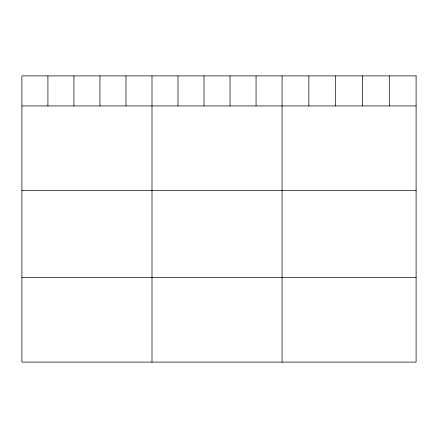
<?xml version="1.0" encoding="UTF-8"?>
<svg xmlns="http://www.w3.org/2000/svg" width="438" height="438" viewBox="0 0 438 438"><rect width="100%" height="100%" fill="white"/><g stroke="black" fill="none" stroke-linecap="round" stroke-linejoin="round"><path stroke-width="0.66" d="M21.9 105.947L416.1 105.947M21.9 190.481L416.1 190.481M21.9 277.577L416.1 277.577M389.294 75.889L389.294 105.947M362.489 75.889L362.489 105.947M335.683 75.889L335.683 105.947M308.878 75.889L308.878 105.947M282.072 75.889L282.072 362.111M256.055 75.889L256.055 105.947M230.038 75.889L230.038 105.947M204.02 75.889L204.02 105.947M178.003 75.889L178.003 105.947M151.986 75.889L151.986 362.111M125.969 75.889L125.969 105.947M99.952 75.889L99.952 105.947M73.934 75.889L73.934 105.947M47.917 75.889L47.917 105.947M416.1 75.889L21.9 75.889L21.9 362.111L416.1 362.111L416.1 75.889"/></g></svg>
